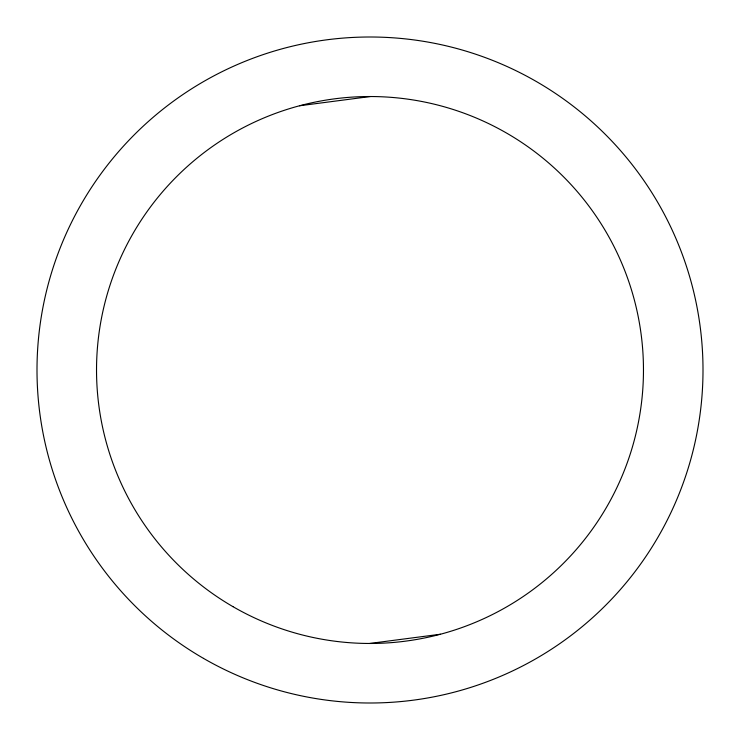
<?xml version="1.0" encoding="UTF-8"?>
<svg xmlns="http://www.w3.org/2000/svg" width="740" height="740" viewBox="0 0 740 740"><rect width="100%" height="100%" fill="white"/><g stroke="black" fill="none" stroke-linecap="round" stroke-linejoin="round"><path stroke-width="1.11" d="M299.552 105.765L370.342 96.533M369.658 643.467L440.448 634.236M203.5 658.387A333 333 0 0 0 703 370A333 333 0 0 0 203.5 81.613A333 333 0 0 0 203.5 658.387M232.971 606.661A273.467 273.467 0 0 0 643.467 370.342A273.467 273.467 0 0 0 233.562 132.996A273.467 273.467 0 0 0 232.971 606.661"/></g></svg>
